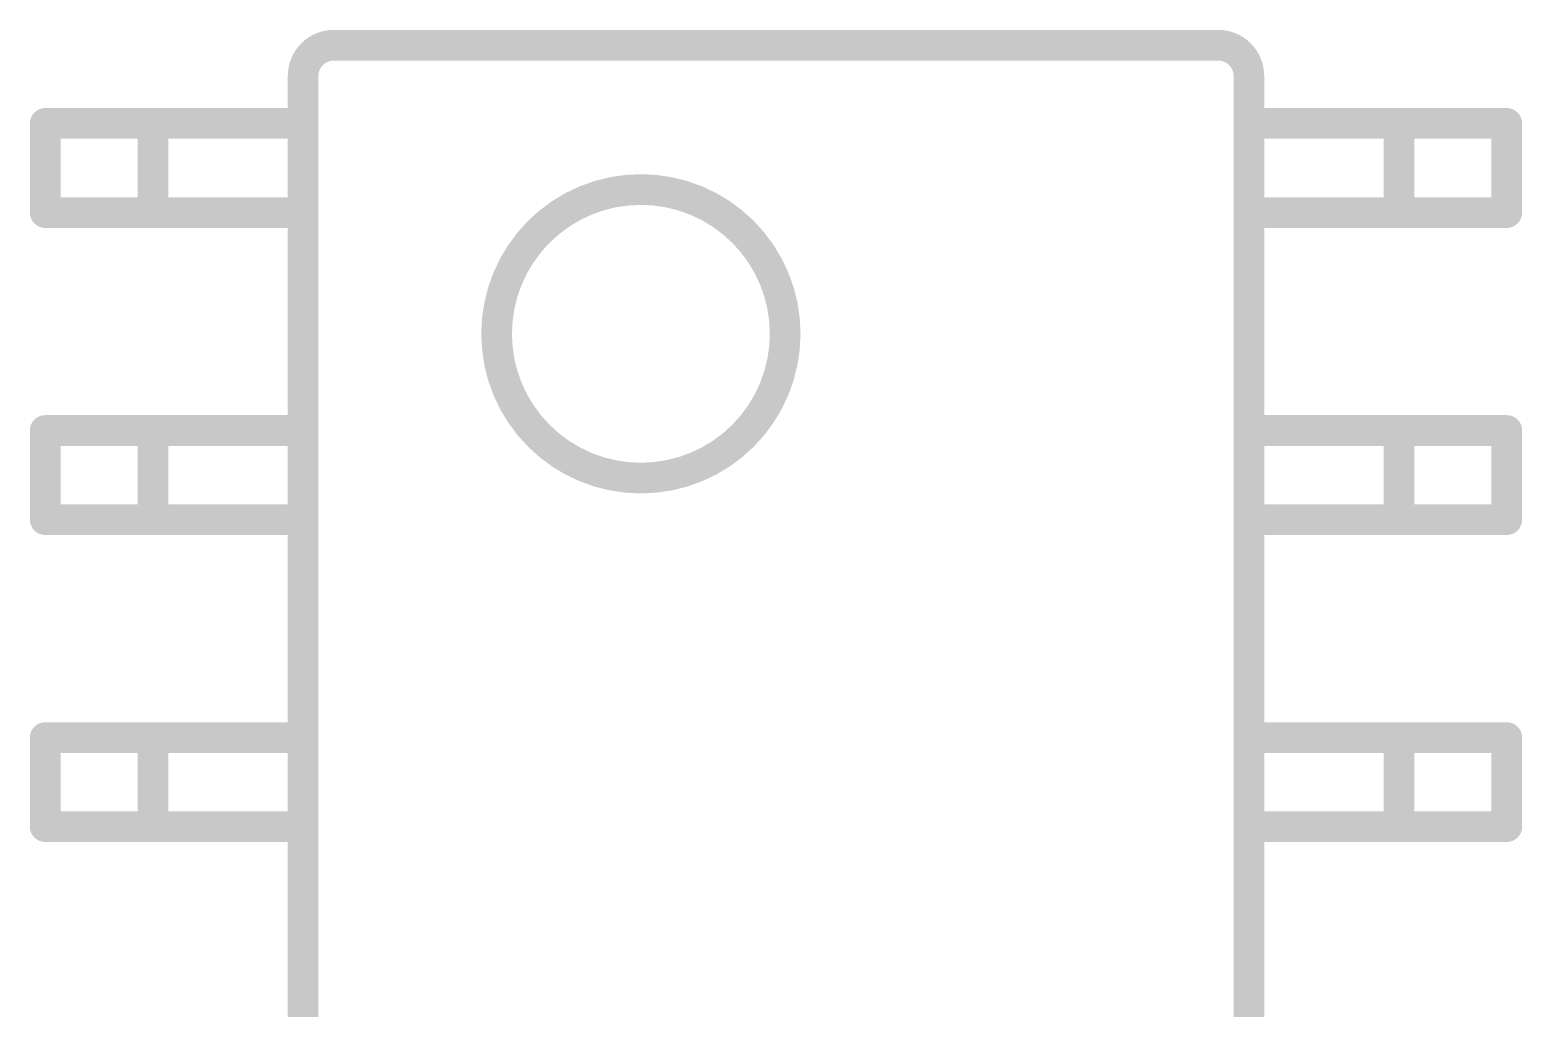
# Model space of a CAD drawing. Extents: x -4.2 to 14.8, y -3.5 to 8.8.
# Drawn here: x 6.2867 to 6.5297, y 3.4376 to 3.5969 of the extents above; entities that cross this region are included whole.
import ezdxf

# ---------------------------------------------------------------- set-up
doc = ezdxf.new("R2010")
doc.units = 0
doc.layers.add('2D_LINE_00', color=1, linetype='CONTINUOUS')

# ---------------------------------------------------------------- blocks, each defined once
blk = doc.blocks.new('SMOOTH_0$005')
at = {"const_width": 0.0025}
blk.add_lwpolyline([(-0.00125, 0, 1), (0.00125, 0, 1)], format="xyb", close=True, dxfattribs=at)
blk = doc.blocks.new('DRAWING_4346')
at = {"layer": '2D_LINE_00', "const_width": 0.005}
blk.add_lwpolyline([(0, 0, 1), (0, -0.04699)], format="xyb", dxfattribs=at)
at = {"layer": '2D_LINE_00'}
for p in [(0, 0), (0, -0.04699)]:
    blk.add_blockref('SMOOTH_0$005', p, dxfattribs=at)
blk = doc.blocks.new('DRAWING_4347')
at = {"layer": '2D_LINE_00', "const_width": 0.005}
blk.add_lwpolyline([(0, 0, 1), (0, 0.04699)], format="xyb", dxfattribs=at)
at = {"layer": '2D_LINE_00'}
for p in [(0, 0.04699), (0, 0)]:
    blk.add_blockref('SMOOTH_0$005', p, dxfattribs=at)
blk = doc.blocks.new('DRAWING_4348')
at = {"layer": '2D_LINE_00', "const_width": 0.005}
blk.add_lwpolyline([(0, 0, 0.41166), (-0.00498, 0.00498)], format="xyb", dxfattribs=at)
at = {"layer": '2D_LINE_00'}
for p in [(-0.00498, 0.00498), (0, 0)]:
    blk.add_blockref('SMOOTH_0$005', p, dxfattribs=at)
blk = doc.blocks.new('DRAWING_4350')
at = {"layer": '2D_LINE_00', "const_width": 0.005}
blk.add_lwpolyline([(0, 0, 0.41166), (-0.00498, -0.00498)], format="xyb", dxfattribs=at)
at = {"layer": '2D_LINE_00'}
for p in [(0, 0), (-0.00498, -0.00498)]:
    blk.add_blockref('SMOOTH_0$005', p, dxfattribs=at)
blk = doc.blocks.new('DRAWING_4553')
at = {"layer": '2D_LINE_00', "const_width": 0.005}
blk.add_lwpolyline([(0, 0), (0, 0.33003)], dxfattribs=at)
at = {"layer": '2D_LINE_00'}
for p in [(0, 0.33003), (0, 0)]:
    blk.add_blockref('SMOOTH_0$005', p, dxfattribs=at)
blk = doc.blocks.new('DRAWING_4554')
at = {"layer": '2D_LINE_00', "const_width": 0.005}
blk.add_lwpolyline([(0, 0), (0, 0.33003)], dxfattribs=at)
at = {"layer": '2D_LINE_00'}
for p in [(0, 0.33003), (0, 0)]:
    blk.add_blockref('SMOOTH_0$005', p, dxfattribs=at)
blk = doc.blocks.new('DRAWING_4555')
at = {"layer": '2D_LINE_00', "const_width": 0.005}
blk.add_lwpolyline([(0, 0), (0.14404, 0)], dxfattribs=at)
at = {"layer": '2D_LINE_00'}
for p in [(0, 0), (0.14404, 0)]:
    blk.add_blockref('SMOOTH_0$005', p, dxfattribs=at)
blk = doc.blocks.new('DRAWING_4601')
at = {"layer": '2D_LINE_00', "const_width": 0.005}
blk.add_lwpolyline([(0, 0), (0, 0.01449)], dxfattribs=at)
at = {"layer": '2D_LINE_00'}
for p in [(0, 0.01449), (0, 0)]:
    blk.add_blockref('SMOOTH_0$005', p, dxfattribs=at)
blk = doc.blocks.new('DRAWING_4602')
at = {"layer": '2D_LINE_00', "const_width": 0.005}
blk.add_lwpolyline([(0, 0), (0, 0.01449)], dxfattribs=at)
at = {"layer": '2D_LINE_00'}
for p in [(0, 0.01449), (0, 0)]:
    blk.add_blockref('SMOOTH_0$005', p, dxfattribs=at)
blk = doc.blocks.new('DRAWING_4603')
at = {"layer": '2D_LINE_00', "const_width": 0.005}
blk.add_lwpolyline([(0, 0), (0, 0.01449)], dxfattribs=at)
at = {"layer": '2D_LINE_00'}
for p in [(0, 0.01449), (0, 0)]:
    blk.add_blockref('SMOOTH_0$005', p, dxfattribs=at)
blk = doc.blocks.new('DRAWING_4604')
at = {"layer": '2D_LINE_00', "const_width": 0.005}
blk.add_lwpolyline([(0, 0), (0.00918, 0)], dxfattribs=at)
at = {"layer": '2D_LINE_00'}
for p in [(0, 0), (0.00918, 0)]:
    blk.add_blockref('SMOOTH_0$005', p, dxfattribs=at)
blk = doc.blocks.new('DRAWING_4605')
at = {"layer": '2D_LINE_00', "const_width": 0.005}
blk.add_lwpolyline([(0, 0), (0.00838, 0)], dxfattribs=at)
at = {"layer": '2D_LINE_00'}
for p in [(0, 0), (0.00838, 0)]:
    blk.add_blockref('SMOOTH_0$005', p, dxfattribs=at)
blk = doc.blocks.new('DRAWING_4606')
at = {"layer": '2D_LINE_00', "const_width": 0.005}
blk.add_lwpolyline([(0, 0), (0.01499, 0)], dxfattribs=at)
at = {"layer": '2D_LINE_00'}
for p in [(0, 0), (0.01499, 0)]:
    blk.add_blockref('SMOOTH_0$005', p, dxfattribs=at)
blk = doc.blocks.new('DRAWING_4607')
at = {"layer": '2D_LINE_00', "const_width": 0.005}
blk.add_lwpolyline([(0, 0), (0.01499, 0)], dxfattribs=at)
at = {"layer": '2D_LINE_00'}
for p in [(0, 0), (0.01499, 0)]:
    blk.add_blockref('SMOOTH_0$005', p, dxfattribs=at)
blk = doc.blocks.new('DRAWING_4608')
at = {"layer": '2D_LINE_00', "const_width": 0.005}
blk.add_lwpolyline([(0, 0), (0.00945, 0)], dxfattribs=at)
at = {"layer": '2D_LINE_00'}
for p in [(0, 0), (0.00945, 0)]:
    blk.add_blockref('SMOOTH_0$005', p, dxfattribs=at)
blk = doc.blocks.new('DRAWING_4609')
at = {"layer": '2D_LINE_00', "const_width": 0.005}
blk.add_lwpolyline([(0, 0), (0.00918, 0)], dxfattribs=at)
at = {"layer": '2D_LINE_00'}
for p in [(0, 0), (0.00918, 0)]:
    blk.add_blockref('SMOOTH_0$005', p, dxfattribs=at)
blk = doc.blocks.new('DRAWING_4610')
at = {"layer": '2D_LINE_00', "const_width": 0.005}
blk.add_lwpolyline([(0, 0), (0.00838, 0)], dxfattribs=at)
at = {"layer": '2D_LINE_00'}
for p in [(0, 0), (0.00838, 0)]:
    blk.add_blockref('SMOOTH_0$005', p, dxfattribs=at)
blk = doc.blocks.new('DRAWING_4611')
at = {"layer": '2D_LINE_00', "const_width": 0.005}
blk.add_lwpolyline([(0, 0), (0.00945, 0)], dxfattribs=at)
at = {"layer": '2D_LINE_00'}
for p in [(0, 0), (0.00945, 0)]:
    blk.add_blockref('SMOOTH_0$005', p, dxfattribs=at)
blk = doc.blocks.new('DRAWING_4612')
at = {"layer": '2D_LINE_00', "const_width": 0.005}
blk.add_lwpolyline([(0, 0), (0, 0.01451)], dxfattribs=at)
at = {"layer": '2D_LINE_00'}
for p in [(0, 0.01451), (0, 0)]:
    blk.add_blockref('SMOOTH_0$005', p, dxfattribs=at)
blk = doc.blocks.new('DRAWING_4613')
at = {"layer": '2D_LINE_00', "const_width": 0.005}
blk.add_lwpolyline([(0, 0), (0, 0.01451)], dxfattribs=at)
at = {"layer": '2D_LINE_00'}
for p in [(0, 0.01451), (0, 0)]:
    blk.add_blockref('SMOOTH_0$005', p, dxfattribs=at)
blk = doc.blocks.new('DRAWING_4614')
at = {"layer": '2D_LINE_00', "const_width": 0.005}
blk.add_lwpolyline([(0, 0), (0, 0.01451)], dxfattribs=at)
at = {"layer": '2D_LINE_00'}
for p in [(0, 0.01451), (0, 0)]:
    blk.add_blockref('SMOOTH_0$005', p, dxfattribs=at)
blk = doc.blocks.new('DRAWING_4615')
at = {"layer": '2D_LINE_00', "const_width": 0.005}
blk.add_lwpolyline([(0, 0), (0.00918, 0)], dxfattribs=at)
at = {"layer": '2D_LINE_00'}
for p in [(0, 0), (0.00918, 0)]:
    blk.add_blockref('SMOOTH_0$005', p, dxfattribs=at)
blk = doc.blocks.new('DRAWING_4616')
at = {"layer": '2D_LINE_00', "const_width": 0.005}
blk.add_lwpolyline([(0, 0), (0.00838, 0)], dxfattribs=at)
at = {"layer": '2D_LINE_00'}
for p in [(0, 0), (0.00838, 0)]:
    blk.add_blockref('SMOOTH_0$005', p, dxfattribs=at)
blk = doc.blocks.new('DRAWING_4617')
at = {"layer": '2D_LINE_00', "const_width": 0.005}
blk.add_lwpolyline([(0, 0), (0.01499, 0)], dxfattribs=at)
at = {"layer": '2D_LINE_00'}
for p in [(0, 0), (0.01499, 0)]:
    blk.add_blockref('SMOOTH_0$005', p, dxfattribs=at)
blk = doc.blocks.new('DRAWING_4618')
at = {"layer": '2D_LINE_00', "const_width": 0.005}
blk.add_lwpolyline([(0, 0), (0.01499, 0)], dxfattribs=at)
at = {"layer": '2D_LINE_00'}
for p in [(0, 0), (0.01499, 0)]:
    blk.add_blockref('SMOOTH_0$005', p, dxfattribs=at)
blk = doc.blocks.new('DRAWING_4619')
at = {"layer": '2D_LINE_00', "const_width": 0.005}
blk.add_lwpolyline([(0, 0), (0.00945, 0)], dxfattribs=at)
at = {"layer": '2D_LINE_00'}
for p in [(0, 0), (0.00945, 0)]:
    blk.add_blockref('SMOOTH_0$005', p, dxfattribs=at)
blk = doc.blocks.new('DRAWING_4620')
at = {"layer": '2D_LINE_00', "const_width": 0.005}
blk.add_lwpolyline([(0, 0), (0.00918, 0)], dxfattribs=at)
at = {"layer": '2D_LINE_00'}
for p in [(0, 0), (0.00918, 0)]:
    blk.add_blockref('SMOOTH_0$005', p, dxfattribs=at)
blk = doc.blocks.new('DRAWING_4621')
at = {"layer": '2D_LINE_00', "const_width": 0.005}
blk.add_lwpolyline([(0, 0), (0.00838, 0)], dxfattribs=at)
at = {"layer": '2D_LINE_00'}
for p in [(0, 0), (0.00838, 0)]:
    blk.add_blockref('SMOOTH_0$005', p, dxfattribs=at)
blk = doc.blocks.new('DRAWING_4622')
at = {"layer": '2D_LINE_00', "const_width": 0.005}
blk.add_lwpolyline([(0, 0), (0.00945, 0)], dxfattribs=at)
at = {"layer": '2D_LINE_00'}
for p in [(0, 0), (0.00945, 0)]:
    blk.add_blockref('SMOOTH_0$005', p, dxfattribs=at)
blk = doc.blocks.new('DRAWING_4623')
at = {"layer": '2D_LINE_00', "const_width": 0.005}
blk.add_lwpolyline([(0, 0), (0, 0.01451)], dxfattribs=at)
at = {"layer": '2D_LINE_00'}
for p in [(0, 0.01451), (0, 0)]:
    blk.add_blockref('SMOOTH_0$005', p, dxfattribs=at)
blk = doc.blocks.new('DRAWING_4624')
at = {"layer": '2D_LINE_00', "const_width": 0.005}
blk.add_lwpolyline([(0, 0), (0, 0.01451)], dxfattribs=at)
at = {"layer": '2D_LINE_00'}
for p in [(0, 0.01451), (0, 0)]:
    blk.add_blockref('SMOOTH_0$005', p, dxfattribs=at)
blk = doc.blocks.new('DRAWING_4625')
at = {"layer": '2D_LINE_00', "const_width": 0.005}
blk.add_lwpolyline([(0, 0), (0, 0.01451)], dxfattribs=at)
at = {"layer": '2D_LINE_00'}
for p in [(0, 0.01451), (0, 0)]:
    blk.add_blockref('SMOOTH_0$005', p, dxfattribs=at)
blk = doc.blocks.new('DRAWING_4626')
at = {"layer": '2D_LINE_00', "const_width": 0.005}
blk.add_lwpolyline([(0, 0), (0.00918, 0)], dxfattribs=at)
at = {"layer": '2D_LINE_00'}
for p in [(0, 0), (0.00918, 0)]:
    blk.add_blockref('SMOOTH_0$005', p, dxfattribs=at)
blk = doc.blocks.new('DRAWING_4627')
at = {"layer": '2D_LINE_00', "const_width": 0.005}
blk.add_lwpolyline([(0, 0), (0.00838, 0)], dxfattribs=at)
at = {"layer": '2D_LINE_00'}
for p in [(0, 0), (0.00838, 0)]:
    blk.add_blockref('SMOOTH_0$005', p, dxfattribs=at)
blk = doc.blocks.new('DRAWING_4628')
at = {"layer": '2D_LINE_00', "const_width": 0.005}
blk.add_lwpolyline([(0, 0), (0.01499, 0)], dxfattribs=at)
at = {"layer": '2D_LINE_00'}
for p in [(0, 0), (0.01499, 0)]:
    blk.add_blockref('SMOOTH_0$005', p, dxfattribs=at)
blk = doc.blocks.new('DRAWING_4629')
at = {"layer": '2D_LINE_00', "const_width": 0.005}
blk.add_lwpolyline([(0, 0), (0.01499, 0)], dxfattribs=at)
at = {"layer": '2D_LINE_00'}
for p in [(0, 0), (0.01499, 0)]:
    blk.add_blockref('SMOOTH_0$005', p, dxfattribs=at)
blk = doc.blocks.new('DRAWING_4630')
at = {"layer": '2D_LINE_00', "const_width": 0.005}
blk.add_lwpolyline([(0, 0), (0.00945, 0)], dxfattribs=at)
at = {"layer": '2D_LINE_00'}
for p in [(0, 0), (0.00945, 0)]:
    blk.add_blockref('SMOOTH_0$005', p, dxfattribs=at)
blk = doc.blocks.new('DRAWING_4631')
at = {"layer": '2D_LINE_00', "const_width": 0.005}
blk.add_lwpolyline([(0, 0), (0.00918, 0)], dxfattribs=at)
at = {"layer": '2D_LINE_00'}
for p in [(0, 0), (0.00918, 0)]:
    blk.add_blockref('SMOOTH_0$005', p, dxfattribs=at)
blk = doc.blocks.new('DRAWING_4632')
at = {"layer": '2D_LINE_00', "const_width": 0.005}
blk.add_lwpolyline([(0, 0), (0.00838, 0)], dxfattribs=at)
at = {"layer": '2D_LINE_00'}
for p in [(0, 0), (0.00838, 0)]:
    blk.add_blockref('SMOOTH_0$005', p, dxfattribs=at)
blk = doc.blocks.new('DRAWING_4633')
at = {"layer": '2D_LINE_00', "const_width": 0.005}
blk.add_lwpolyline([(0, 0), (0.00945, 0)], dxfattribs=at)
at = {"layer": '2D_LINE_00'}
for p in [(0, 0), (0.00945, 0)]:
    blk.add_blockref('SMOOTH_0$005', p, dxfattribs=at)
blk = doc.blocks.new('DRAWING_4678')
at = {"layer": '2D_LINE_00', "const_width": 0.005}
blk.add_lwpolyline([(0, 0), (0, 0.01449)], dxfattribs=at)
at = {"layer": '2D_LINE_00'}
for p in [(0, 0.01449), (0, 0)]:
    blk.add_blockref('SMOOTH_0$005', p, dxfattribs=at)
blk = doc.blocks.new('DRAWING_4679')
at = {"layer": '2D_LINE_00', "const_width": 0.005}
blk.add_lwpolyline([(0, 0), (0, 0.01449)], dxfattribs=at)
at = {"layer": '2D_LINE_00'}
for p in [(0, 0.01449), (0, 0)]:
    blk.add_blockref('SMOOTH_0$005', p, dxfattribs=at)
blk = doc.blocks.new('DRAWING_4680')
at = {"layer": '2D_LINE_00', "const_width": 0.005}
blk.add_lwpolyline([(0, 0), (0, 0.01449)], dxfattribs=at)
at = {"layer": '2D_LINE_00'}
for p in [(0, 0.01449), (0, 0)]:
    blk.add_blockref('SMOOTH_0$005', p, dxfattribs=at)
blk = doc.blocks.new('DRAWING_4681')
at = {"layer": '2D_LINE_00', "const_width": 0.005}
blk.add_lwpolyline([(0, 0), (0.00919, 0)], dxfattribs=at)
at = {"layer": '2D_LINE_00'}
for p in [(0, 0), (0.00919, 0)]:
    blk.add_blockref('SMOOTH_0$005', p, dxfattribs=at)
blk = doc.blocks.new('DRAWING_4682')
at = {"layer": '2D_LINE_00', "const_width": 0.005}
blk.add_lwpolyline([(0, 0), (0.00837, 0)], dxfattribs=at)
at = {"layer": '2D_LINE_00'}
for p in [(0, 0), (0.00837, 0)]:
    blk.add_blockref('SMOOTH_0$005', p, dxfattribs=at)
blk = doc.blocks.new('DRAWING_4683')
at = {"layer": '2D_LINE_00', "const_width": 0.005}
blk.add_lwpolyline([(0, 0), (0.015, 0)], dxfattribs=at)
at = {"layer": '2D_LINE_00'}
for p in [(0, 0), (0.015, 0)]:
    blk.add_blockref('SMOOTH_0$005', p, dxfattribs=at)
blk = doc.blocks.new('DRAWING_4684')
at = {"layer": '2D_LINE_00', "const_width": 0.005}
blk.add_lwpolyline([(0, 0), (0.015, 0)], dxfattribs=at)
at = {"layer": '2D_LINE_00'}
for p in [(0, 0), (0.015, 0)]:
    blk.add_blockref('SMOOTH_0$005', p, dxfattribs=at)
blk = doc.blocks.new('DRAWING_4685')
at = {"layer": '2D_LINE_00', "const_width": 0.005}
blk.add_lwpolyline([(0, 0), (0.00944, 0)], dxfattribs=at)
at = {"layer": '2D_LINE_00'}
for p in [(0, 0), (0.00944, 0)]:
    blk.add_blockref('SMOOTH_0$005', p, dxfattribs=at)
blk = doc.blocks.new('DRAWING_4686')
at = {"layer": '2D_LINE_00', "const_width": 0.005}
blk.add_lwpolyline([(0, 0), (0.00919, 0)], dxfattribs=at)
at = {"layer": '2D_LINE_00'}
for p in [(0, 0), (0.00919, 0)]:
    blk.add_blockref('SMOOTH_0$005', p, dxfattribs=at)
blk = doc.blocks.new('DRAWING_4687')
at = {"layer": '2D_LINE_00', "const_width": 0.005}
blk.add_lwpolyline([(0, 0), (0.00837, 0)], dxfattribs=at)
at = {"layer": '2D_LINE_00'}
for p in [(0, 0), (0.00837, 0)]:
    blk.add_blockref('SMOOTH_0$005', p, dxfattribs=at)
blk = doc.blocks.new('DRAWING_4688')
at = {"layer": '2D_LINE_00', "const_width": 0.005}
blk.add_lwpolyline([(0, 0), (0.00944, 0)], dxfattribs=at)
at = {"layer": '2D_LINE_00'}
for p in [(0, 0), (0.00944, 0)]:
    blk.add_blockref('SMOOTH_0$005', p, dxfattribs=at)
blk = doc.blocks.new('DRAWING_4689')
at = {"layer": '2D_LINE_00', "const_width": 0.005}
blk.add_lwpolyline([(0, 0), (0, 0.01451)], dxfattribs=at)
at = {"layer": '2D_LINE_00'}
for p in [(0, 0.01451), (0, 0)]:
    blk.add_blockref('SMOOTH_0$005', p, dxfattribs=at)
blk = doc.blocks.new('DRAWING_4690')
at = {"layer": '2D_LINE_00', "const_width": 0.005}
blk.add_lwpolyline([(0, 0), (0, 0.01451)], dxfattribs=at)
at = {"layer": '2D_LINE_00'}
for p in [(0, 0.01451), (0, 0)]:
    blk.add_blockref('SMOOTH_0$005', p, dxfattribs=at)
blk = doc.blocks.new('DRAWING_4691')
at = {"layer": '2D_LINE_00', "const_width": 0.005}
blk.add_lwpolyline([(0, 0), (0, 0.01451)], dxfattribs=at)
at = {"layer": '2D_LINE_00'}
for p in [(0, 0.01451), (0, 0)]:
    blk.add_blockref('SMOOTH_0$005', p, dxfattribs=at)
blk = doc.blocks.new('DRAWING_4692')
at = {"layer": '2D_LINE_00', "const_width": 0.005}
blk.add_lwpolyline([(0, 0), (0.00919, 0)], dxfattribs=at)
at = {"layer": '2D_LINE_00'}
for p in [(0, 0), (0.00919, 0)]:
    blk.add_blockref('SMOOTH_0$005', p, dxfattribs=at)
blk = doc.blocks.new('DRAWING_4693')
at = {"layer": '2D_LINE_00', "const_width": 0.005}
blk.add_lwpolyline([(0, 0), (0.00837, 0)], dxfattribs=at)
at = {"layer": '2D_LINE_00'}
for p in [(0, 0), (0.00837, 0)]:
    blk.add_blockref('SMOOTH_0$005', p, dxfattribs=at)
blk = doc.blocks.new('DRAWING_4694')
at = {"layer": '2D_LINE_00', "const_width": 0.005}
blk.add_lwpolyline([(0, 0), (0.015, 0)], dxfattribs=at)
at = {"layer": '2D_LINE_00'}
for p in [(0, 0), (0.015, 0)]:
    blk.add_blockref('SMOOTH_0$005', p, dxfattribs=at)
blk = doc.blocks.new('DRAWING_4695')
at = {"layer": '2D_LINE_00', "const_width": 0.005}
blk.add_lwpolyline([(0, 0), (0.015, 0)], dxfattribs=at)
at = {"layer": '2D_LINE_00'}
for p in [(0, 0), (0.015, 0)]:
    blk.add_blockref('SMOOTH_0$005', p, dxfattribs=at)
blk = doc.blocks.new('DRAWING_4696')
at = {"layer": '2D_LINE_00', "const_width": 0.005}
blk.add_lwpolyline([(0, 0), (0.00944, 0)], dxfattribs=at)
at = {"layer": '2D_LINE_00'}
for p in [(0, 0), (0.00944, 0)]:
    blk.add_blockref('SMOOTH_0$005', p, dxfattribs=at)
blk = doc.blocks.new('DRAWING_4697')
at = {"layer": '2D_LINE_00', "const_width": 0.005}
blk.add_lwpolyline([(0, 0), (0.00919, 0)], dxfattribs=at)
at = {"layer": '2D_LINE_00'}
for p in [(0, 0), (0.00919, 0)]:
    blk.add_blockref('SMOOTH_0$005', p, dxfattribs=at)
blk = doc.blocks.new('DRAWING_4698')
at = {"layer": '2D_LINE_00', "const_width": 0.005}
blk.add_lwpolyline([(0, 0), (0.00837, 0)], dxfattribs=at)
at = {"layer": '2D_LINE_00'}
for p in [(0, 0), (0.00837, 0)]:
    blk.add_blockref('SMOOTH_0$005', p, dxfattribs=at)
blk = doc.blocks.new('DRAWING_4699')
at = {"layer": '2D_LINE_00', "const_width": 0.005}
blk.add_lwpolyline([(0, 0), (0.00944, 0)], dxfattribs=at)
at = {"layer": '2D_LINE_00'}
for p in [(0, 0), (0.00944, 0)]:
    blk.add_blockref('SMOOTH_0$005', p, dxfattribs=at)
blk = doc.blocks.new('DRAWING_4700')
at = {"layer": '2D_LINE_00', "const_width": 0.005}
blk.add_lwpolyline([(0, 0), (0, 0.01451)], dxfattribs=at)
at = {"layer": '2D_LINE_00'}
for p in [(0, 0.01451), (0, 0)]:
    blk.add_blockref('SMOOTH_0$005', p, dxfattribs=at)
blk = doc.blocks.new('DRAWING_4701')
at = {"layer": '2D_LINE_00', "const_width": 0.005}
blk.add_lwpolyline([(0, 0), (0, 0.01451)], dxfattribs=at)
at = {"layer": '2D_LINE_00'}
for p in [(0, 0.01451), (0, 0)]:
    blk.add_blockref('SMOOTH_0$005', p, dxfattribs=at)
blk = doc.blocks.new('DRAWING_4702')
at = {"layer": '2D_LINE_00', "const_width": 0.005}
blk.add_lwpolyline([(0, 0), (0, 0.01451)], dxfattribs=at)
at = {"layer": '2D_LINE_00'}
for p in [(0, 0.01451), (0, 0)]:
    blk.add_blockref('SMOOTH_0$005', p, dxfattribs=at)
blk = doc.blocks.new('DRAWING_4703')
at = {"layer": '2D_LINE_00', "const_width": 0.005}
blk.add_lwpolyline([(0, 0), (0.00919, 0)], dxfattribs=at)
at = {"layer": '2D_LINE_00'}
for p in [(0, 0), (0.00919, 0)]:
    blk.add_blockref('SMOOTH_0$005', p, dxfattribs=at)
blk = doc.blocks.new('DRAWING_4704')
at = {"layer": '2D_LINE_00', "const_width": 0.005}
blk.add_lwpolyline([(0, 0), (0.00837, 0)], dxfattribs=at)
at = {"layer": '2D_LINE_00'}
for p in [(0, 0), (0.00837, 0)]:
    blk.add_blockref('SMOOTH_0$005', p, dxfattribs=at)
blk = doc.blocks.new('DRAWING_4705')
at = {"layer": '2D_LINE_00', "const_width": 0.005}
blk.add_lwpolyline([(0, 0), (0.015, 0)], dxfattribs=at)
at = {"layer": '2D_LINE_00'}
for p in [(0, 0), (0.015, 0)]:
    blk.add_blockref('SMOOTH_0$005', p, dxfattribs=at)
blk = doc.blocks.new('DRAWING_4706')
at = {"layer": '2D_LINE_00', "const_width": 0.005}
blk.add_lwpolyline([(0, 0), (0.015, 0)], dxfattribs=at)
at = {"layer": '2D_LINE_00'}
for p in [(0, 0), (0.015, 0)]:
    blk.add_blockref('SMOOTH_0$005', p, dxfattribs=at)
blk = doc.blocks.new('DRAWING_4707')
at = {"layer": '2D_LINE_00', "const_width": 0.005}
blk.add_lwpolyline([(0, 0), (0.00944, 0)], dxfattribs=at)
at = {"layer": '2D_LINE_00'}
for p in [(0, 0), (0.00944, 0)]:
    blk.add_blockref('SMOOTH_0$005', p, dxfattribs=at)
blk = doc.blocks.new('DRAWING_4708')
at = {"layer": '2D_LINE_00', "const_width": 0.005}
blk.add_lwpolyline([(0, 0), (0.00919, 0)], dxfattribs=at)
at = {"layer": '2D_LINE_00'}
for p in [(0, 0), (0.00919, 0)]:
    blk.add_blockref('SMOOTH_0$005', p, dxfattribs=at)
blk = doc.blocks.new('DRAWING_4709')
at = {"layer": '2D_LINE_00', "const_width": 0.005}
blk.add_lwpolyline([(0, 0), (0.00837, 0)], dxfattribs=at)
at = {"layer": '2D_LINE_00'}
for p in [(0, 0), (0.00837, 0)]:
    blk.add_blockref('SMOOTH_0$005', p, dxfattribs=at)
blk = doc.blocks.new('DRAWING_4710')
at = {"layer": '2D_LINE_00', "const_width": 0.005}
blk.add_lwpolyline([(0, 0), (0.00944, 0)], dxfattribs=at)
at = {"layer": '2D_LINE_00'}
for p in [(0, 0), (0.00944, 0)]:
    blk.add_blockref('SMOOTH_0$005', p, dxfattribs=at)

msp = doc.modelspace()

# ---------------------------------------------------------------- block references
for name, p in [('DRAWING_4350', (6.33615, 3.59442)), ('DRAWING_4555', (6.33615, 3.59442)), ('DRAWING_4348', (6.48517, 3.58944)), ('DRAWING_4554', (6.33117, 3.25941)), ('DRAWING_4553', (6.48517, 3.25941)), ('DRAWING_4625', (6.28917, 3.56717)), ('DRAWING_4631', (6.28917, 3.58168)), ('DRAWING_4627', (6.29835, 3.58168)), ('DRAWING_4624', (6.30673, 3.56717)), ('DRAWING_4629', (6.30673, 3.58168)), ('DRAWING_4633', (6.32172, 3.58168)), ('DRAWING_4623', (6.33117, 3.56717)), ('DRAWING_4700', (6.48517, 3.56717)), ('DRAWING_4707', (6.48517, 3.58168)), ('DRAWING_4705', (6.49461, 3.58168)), ('DRAWING_4701', (6.50961, 3.56717)), ('DRAWING_4709', (6.50961, 3.58168)), ('DRAWING_4703', (6.51798, 3.58168)), ('DRAWING_4702', (6.52717, 3.56717)), ('DRAWING_4346', (6.38617, 3.57092)), ('DRAWING_4347', (6.38617, 3.52393)), ('DRAWING_4626', (6.28917, 3.56717)), ('DRAWING_4632', (6.29835, 3.56717)), ('DRAWING_4628', (6.30673, 3.56717)), ('DRAWING_4630', (6.32172, 3.56717)), ('DRAWING_4710', (6.48517, 3.56717)), ('DRAWING_4706', (6.49461, 3.56717)), ('DRAWING_4704', (6.50961, 3.56717)), ('DRAWING_4708', (6.51798, 3.56717)), ('DRAWING_4614', (6.28917, 3.51717)), ('DRAWING_4620', (6.28917, 3.53168)), ('DRAWING_4616', (6.29835, 3.53168)), ('DRAWING_4613', (6.30673, 3.51717)), ('DRAWING_4618', (6.30673, 3.53168)), ('DRAWING_4622', (6.32172, 3.53168)), ('DRAWING_4612', (6.33117, 3.51717)), ('DRAWING_4689', (6.48517, 3.51717)), ('DRAWING_4696', (6.48517, 3.53168)), ('DRAWING_4694', (6.49461, 3.53168)), ('DRAWING_4690', (6.50961, 3.51717)), ('DRAWING_4698', (6.50961, 3.53168)), ('DRAWING_4692', (6.51798, 3.53168)), ('DRAWING_4691', (6.52717, 3.51717)), ('DRAWING_4615', (6.28917, 3.51717)), ('DRAWING_4621', (6.29835, 3.51717)), ('DRAWING_4617', (6.30673, 3.51717)), ('DRAWING_4619', (6.32172, 3.51717)), ('DRAWING_4699', (6.48517, 3.51717)), ('DRAWING_4695', (6.49461, 3.51717)), ('DRAWING_4693', (6.50961, 3.51717)), ('DRAWING_4697', (6.51798, 3.51717)), ('DRAWING_4603', (6.28917, 3.46718)), ('DRAWING_4609', (6.28917, 3.48167)), ('DRAWING_4605', (6.29835, 3.48167)), ('DRAWING_4602', (6.30673, 3.46718)), ('DRAWING_4607', (6.30673, 3.48167)), ('DRAWING_4611', (6.32172, 3.48167)), ('DRAWING_4601', (6.33117, 3.46718)), ('DRAWING_4678', (6.48517, 3.46718)), ('DRAWING_4685', (6.48517, 3.48167)), ('DRAWING_4683', (6.49461, 3.48167)), ('DRAWING_4679', (6.50961, 3.46718)), ('DRAWING_4687', (6.50961, 3.48167)), ('DRAWING_4681', (6.51798, 3.48167)), ('DRAWING_4680', (6.52717, 3.46718)), ('DRAWING_4604', (6.28917, 3.46718)), ('DRAWING_4610', (6.29835, 3.46718)), ('DRAWING_4606', (6.30673, 3.46718)), ('DRAWING_4608', (6.32172, 3.46718)), ('DRAWING_4688', (6.48517, 3.46718)), ('DRAWING_4684', (6.49461, 3.46718)), ('DRAWING_4682', (6.50961, 3.46718)), ('DRAWING_4686', (6.51798, 3.46718))]:
    msp.add_blockref(name, p)

doc.saveas('drawing.dxf')
